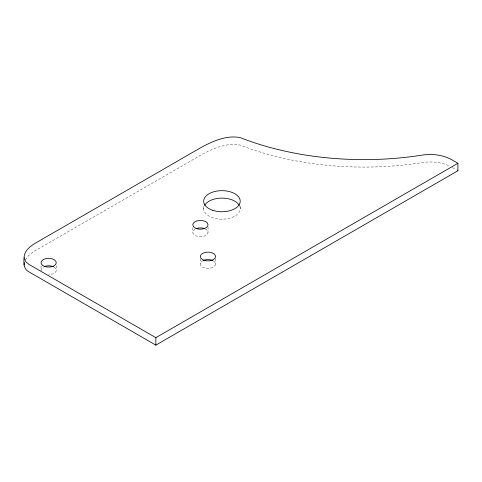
<?xml version="1.0" encoding="UTF-8"?>
<svg xmlns="http://www.w3.org/2000/svg" width="482" height="482" viewBox="0 0 482 482"><rect width="100%" height="100%" fill="white"/><g stroke="black" fill="none" stroke-linecap="round" stroke-linejoin="round"><path stroke-width="0.36" stroke-dasharray="2.41 1.81" d="M25.389 259.931C27.588 255.876 31.402 252.984 35.294 250.67L201.603 154.65C213.267 148.456 226.787 142.395 240.253 145.088A219.967 126.995 0 0 0 422.021 162.579A30.444 17.575 0 0 1 450.182 166.338M452.375 167.555L456.321 169.839M240.217 206.423L240.217 208.658M215.568 258.75L215.568 263.967M208.031 227.052L208.031 232.27M203.681 206.423L203.681 208.658M200.343 258.75L200.343 263.967M192.806 227.799L192.806 232.27M56.255 265.709L56.255 270.185M41.03 265.709L41.03 270.185M54.026 267.076A7.61 4.392 0 0 1 55.677 271.866A7.61 4.392 0 0 1 48.646 274.577M41.072 270.637A7.61 4.392 0 0 1 43.766 266.811M213.339 260.858A7.61 4.392 0 0 1 213.339 267.076A7.61 4.392 0 0 1 202.573 267.076A7.61 4.392 0 0 1 202.573 260.858M205.296 228.896A7.61 4.392 0 0 1 206.115 235.186A7.61 4.392 0 0 1 195.198 235.469A7.61 4.392 0 0 1 195.035 229.167M239.825 206.495A18.268 10.544 0 0 1 221.949 219.202A18.268 10.544 0 0 1 204.067 206.495"/><path stroke-width="0.72" d="M24.1 257.551C24.166 250.923 30.113 246.338 35.294 243.211L201.603 147.191C213.267 140.997 226.787 134.942 240.253 137.629A219.967 126.995 0 0 0 422.021 155.12A30.444 17.575 0 0 1 451.586 159.644L457.9 163.29L457.9 170.749L155.855 345.13L28.836 271.8C23.419 269.263 23.564 262.606 24.1 257.551L25.522 261.467L28.836 264.341L155.855 337.671L457.9 163.29M24.1 265.01L24.377 262.515M457.502 170.52L457.9 170.749M155.855 337.671L155.855 345.13M44.332 266.564A7.61 4.392 0 0 1 53.52 266.811M203.079 260.593A7.61 4.392 0 0 1 212.833 260.593M196.108 228.655A7.61 4.392 0 0 1 204.73 228.655M204.543 205.459A18.268 10.544 0 0 1 221.949 198.108A18.268 10.544 0 0 1 239.355 205.459M44.838 266.528A7.61 4.392 0 0 0 56.255 262.726A7.61 4.392 0 0 0 44.838 258.918A7.61 4.392 0 0 0 44.838 266.528M204.151 260.316A7.61 4.392 0 0 0 215.568 256.508A7.61 4.392 0 0 0 204.151 252.707A7.61 4.392 0 0 0 204.151 260.316M196.614 228.619A7.61 4.392 0 0 0 208.031 224.817A7.61 4.392 0 0 0 196.614 221.009A7.61 4.392 0 0 0 196.614 228.619M212.815 210.333A18.268 10.544 0 0 0 240.217 201.199A18.268 10.544 0 0 0 212.815 192.065A18.268 10.544 0 0 0 212.815 210.333"/></g></svg>
